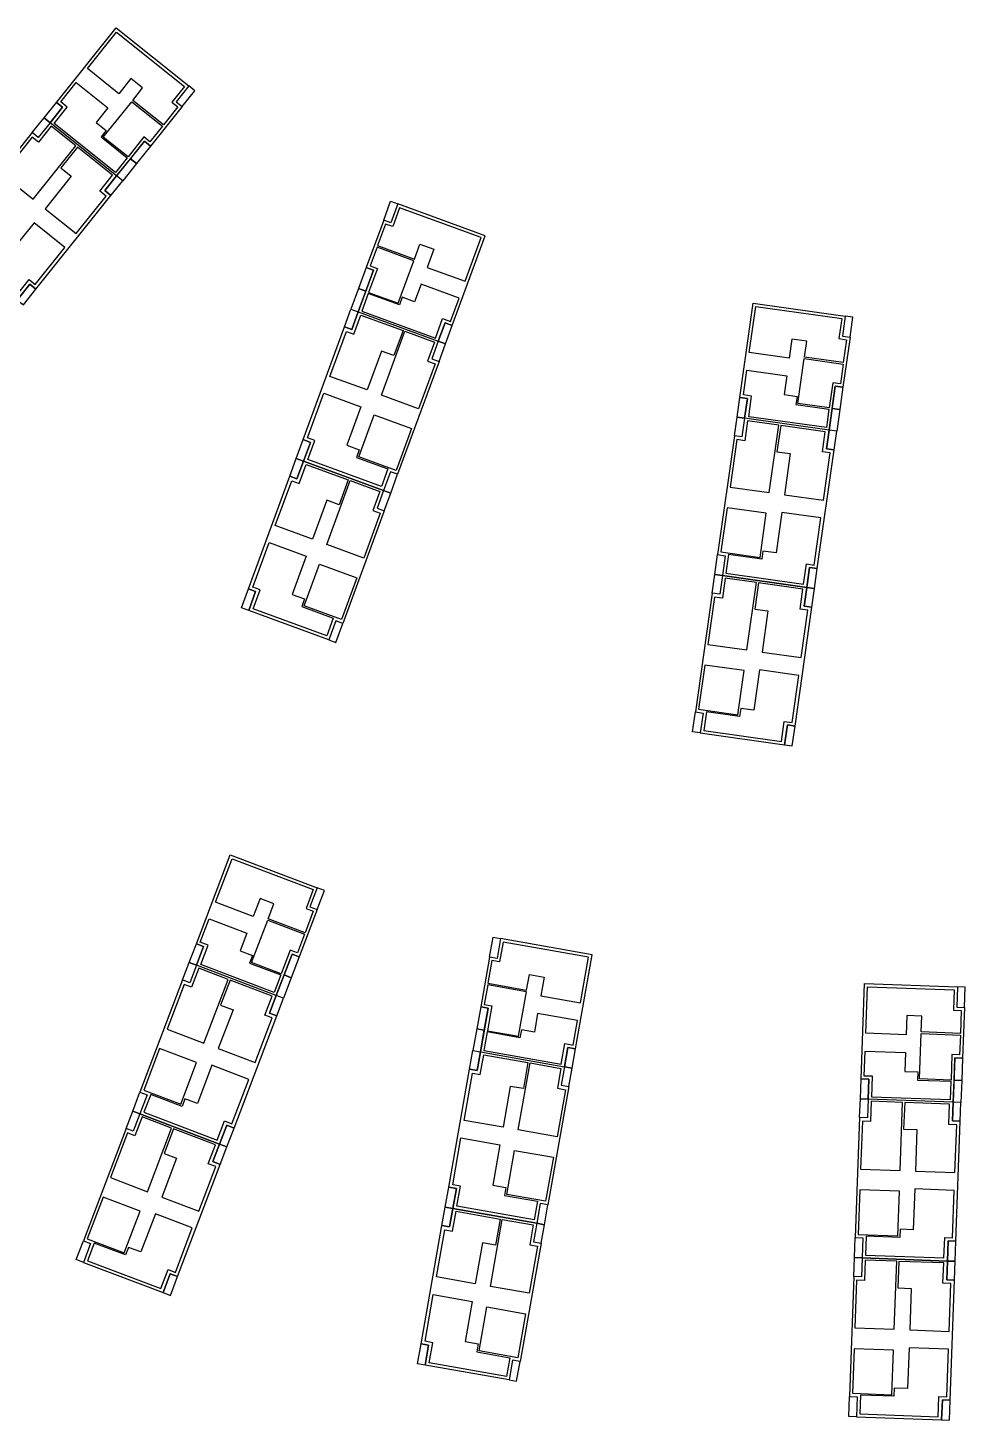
# Model space of a CAD drawing. Header units: millimetres. Extents: x 2243236 to 2245245, y 377909 to 380965.
# Drawn here: x 2243575.9 to 2243715.1, y 377909 to 378115.9 of the extents above; entities that cross this region are included whole.
import ezdxf

# ---------------------------------------------------------------- set-up
doc = ezdxf.new("R2010")
doc.units = ezdxf.units.MM
for name, color, linetype in [('планировка_квартир_1_тип_балконы', 6, 'Continuous'), ('планировка_квартир_1_тип_двухкомнатные', 2, 'Continuous'), ('планировка_квартир_1_тип_контур', 249, 'Continuous'), ('планировка_квартир_1_тип_однокомнатная', 5, 'Continuous'), ('планировка_квартир_1_тип_трехкомнатные', 1, 'Continuous'), ('планировка_квартир_тип_2_балконы', 6, 'Continuous'), ('планировка_квартир_тип_2_двухкомнатные', 2, 'Continuous'), ('планировка_квартир_тип_2_контур', 249, 'Continuous'), ('планировка_квартир_тип_2_однокомнатные', 5, 'Continuous'), ('планировка_квартир_тип_2_трехкомнатные', 1, 'Continuous')]:
    doc.layers.add(name, color=color, linetype=linetype)

msp = doc.modelspace()

# ---------------------------------------------------------------- linework, layer by layer
at = {"layer": 'планировка_квартир_1_тип_балконы'}
for points in [[(2243597.89, 378104.89), (2243598.79, 378104.17), (2243600.66, 378106.52), (2243599.77, 378107.23)], [(2243578.29, 378102.49), (2243580.12, 378104.78), (2243581.02, 378104.07), (2243579.18, 378101.77)], [(2243591.12, 378096.41), (2243593.19, 378099), (2243594.08, 378098.29), (2243592.01, 378095.7)], [(2243589.07, 378093.86), (2243591.12, 378096.41), (2243592.01, 378095.7), (2243589.97, 378093.14)], [(2243629.81, 378086.91), (2243628.74, 378087.3), (2243629.77, 378090.12), (2243630.85, 378089.73)], [(2243626.07, 378076.72), (2243627.22, 378079.83), (2243626.14, 378080.23), (2243625, 378077.11)], [(2243624.96, 378073.64), (2243626.07, 378076.72), (2243625, 378077.11), (2243623.87, 378074.04)], [(2243637.92, 378068.89), (2243638.93, 378071.65), (2243637.86, 378072.05), (2243636.84, 378069.28)], [(2243696.89, 378070.07), (2243698.02, 378069.91), (2243698.44, 378072.88), (2243697.31, 378073.04)], [(2243681.23, 378058.02), (2243681.65, 378060.93), (2243682.78, 378060.77), (2243682.36, 378057.86)], [(2243695.37, 378059.32), (2243695.83, 378062.61), (2243696.96, 378062.45), (2243696.5, 378059.16)], [(2243694.9, 378056.09), (2243695.37, 378059.32), (2243696.5, 378059.16), (2243696.04, 378055.92)], [(2243617.79, 377985.27), (2243618.86, 377984.87), (2243619.93, 377987.68), (2243618.86, 377988.08)], [(2243645.59, 377977.59), (2243644.46, 377977.79), (2243644.99, 377980.75), (2243646.11, 377980.55)], [(2243599.86, 377976.98), (2243600.91, 377979.73), (2243601.98, 377979.33), (2243600.93, 377976.58)], [(2243613.94, 377975.13), (2243615.12, 377978.23), (2243616.18, 377977.83), (2243615, 377974.72)], [(2243612.77, 377972.08), (2243613.94, 377975.13), (2243615, 377974.72), (2243613.84, 377971.67)], [(2243713.87, 377970.34), (2243715.01, 377970.3), (2243715.12, 377973.3), (2243713.98, 377973.34)], [(2243643.69, 377966.91), (2243644.27, 377970.17), (2243643.15, 377970.37), (2243642.57, 377967.1)], [(2243643.13, 377963.68), (2243643.69, 377966.91), (2243642.57, 377967.1), (2243642, 377963.88)], [(2243656.73, 377961.28), (2243657.24, 377964.17), (2243656.12, 377964.37), (2243655.6, 377961.47)], [(2243713.48, 377959.49), (2243713.6, 377962.81), (2243714.74, 377962.77), (2243714.62, 377959.45)], [(2243699.55, 377956.73), (2243699.66, 377959.67), (2243700.8, 377959.63), (2243700.69, 377956.69)], [(2243713.35, 377956.23), (2243713.48, 377959.49), (2243714.62, 377959.45), (2243714.5, 377956.18)]]:
    msp.add_lwpolyline(points, close=True, dxfattribs=at)
at = {"layer": 'планировка_квартир_1_тип_двухкомнатные'}
for points in [[(2243579.81, 378101.66), (2243581.74, 378104.08), (2243580.77, 378104.86), (2243583.07, 378107.74), (2243587.75, 378104), (2243586.01, 378101.82), (2243587.53, 378100.59), (2243586.78, 378099.65), (2243590.65, 378096.56), (2243588.91, 378094.38)], [(2243636.42, 378069.77), (2243637.48, 378072.67), (2243638.66, 378072.24), (2243639.93, 378075.71), (2243634.31, 378077.77), (2243633.34, 378075.15), (2243631.5, 378075.82), (2243631.09, 378074.69), (2243626.44, 378076.4), (2243625.48, 378073.78)], [(2243682.97, 378058.08), (2243683.4, 378061.15), (2243682.17, 378061.32), (2243682.68, 378064.97), (2243688.61, 378064.14), (2243688.22, 378061.37), (2243690.16, 378061.1), (2243689.99, 378059.9), (2243694.89, 378059.21), (2243694.51, 378056.46)], [(2243601.57, 377976.67), (2243602.67, 377979.56), (2243601.5, 377980), (2243602.81, 377983.45), (2243608.41, 377981.32), (2243607.42, 377978.71), (2243609.25, 377978.01), (2243608.82, 377976.89), (2243613.45, 377975.13), (2243612.46, 377972.53)], [(2243655.1, 377961.88), (2243655.64, 377964.92), (2243656.87, 377964.71), (2243657.51, 377968.34), (2243651.61, 377969.38), (2243651.13, 377966.63), (2243649.2, 377966.97), (2243648.99, 377965.79), (2243644.11, 377966.65), (2243643.63, 377963.91)], [(2243701.27, 377956.98), (2243701.38, 377960.07), (2243700.14, 377960.11), (2243700.27, 377963.8), (2243706.25, 377963.58), (2243706.15, 377960.79), (2243708.11, 377960.72), (2243708.06, 377959.51), (2243713.01, 377959.33), (2243712.91, 377956.55)]]:
    msp.add_lwpolyline(points, close=True, dxfattribs=at)
at = {"layer": 'планировка_квартир_1_тип_контур'}
for points in [[(2243579.18, 378101.77), (2243581.02, 378104.07), (2243580.12, 378104.78), (2243588.98, 378115.86), (2243599.77, 378107.23), (2243597.89, 378104.89), (2243598.79, 378104.17), (2243594.08, 378098.29), (2243593.19, 378099), (2243589.07, 378093.86), (2243579.18, 378101.77)], [(2243636.84, 378069.28), (2243637.86, 378072.05), (2243638.93, 378071.65), (2243643.81, 378084.97), (2243630.85, 378089.73), (2243629.81, 378086.91), (2243628.74, 378087.3), (2243626.14, 378080.23), (2243627.22, 378079.83), (2243624.96, 378073.64), (2243636.84, 378069.28)], [(2243682.36, 378057.86), (2243682.78, 378060.77), (2243681.65, 378060.93), (2243683.63, 378074.97), (2243697.31, 378073.04), (2243696.89, 378070.07), (2243698.02, 378069.91), (2243696.96, 378062.45), (2243695.83, 378062.61), (2243694.9, 378056.09), (2243682.36, 378057.86)], [(2243600.93, 377976.58), (2243601.98, 377979.33), (2243600.91, 377979.73), (2243605.95, 377992.99), (2243618.86, 377988.08), (2243617.79, 377985.27), (2243618.86, 377984.87), (2243616.18, 377977.83), (2243615.12, 377978.23), (2243612.77, 377972.08), (2243600.93, 377976.58)], [(2243655.6, 377961.47), (2243656.12, 377964.37), (2243657.24, 377964.17), (2243659.71, 377978.14), (2243646.11, 377980.55), (2243645.59, 377977.59), (2243644.46, 377977.79), (2243643.15, 377970.37), (2243644.27, 377970.17), (2243643.13, 377963.68), (2243655.6, 377961.47)], [(2243700.69, 377956.69), (2243700.8, 377959.63), (2243699.66, 377959.67), (2243700.18, 377973.84), (2243713.98, 377973.34), (2243713.87, 377970.34), (2243715.01, 377970.3), (2243714.74, 377962.77), (2243713.6, 377962.81), (2243713.35, 377956.23), (2243700.69, 377956.69)]]:
    msp.add_lwpolyline(points, close=True, dxfattribs=at)
at = {"layer": 'планировка_квартир_1_тип_однокомнатная'}
for points in [[(2243591.3, 378104.89), (2243595.86, 378101.24), (2243594.01, 378098.94), (2243593.12, 378099.65), (2243590.76, 378096.7), (2243587.09, 378099.63)], [(2243633.23, 378081.26), (2243627.75, 378083.27), (2243626.73, 378080.5), (2243627.8, 378080.11), (2243626.5, 378076.56), (2243630.91, 378074.94)], [(2243691.21, 378066.71), (2243696.99, 378065.89), (2243696.58, 378062.97), (2243695.45, 378063.13), (2243694.92, 378059.39), (2243690.27, 378060.04)], [(2243611.52, 377983.25), (2243616.97, 377981.18), (2243615.92, 377978.42), (2243614.85, 377978.82), (2243613.51, 377975.29), (2243609.12, 377976.96)], [(2243649.94, 377972.63), (2243644.19, 377973.65), (2243643.68, 377970.75), (2243644.8, 377970.55), (2243644.14, 377966.83), (2243648.77, 377966.01)], [(2243708.57, 377966.41), (2243714.41, 377966.19), (2243714.3, 377963.25), (2243713.16, 377963.29), (2243713.02, 377959.51), (2243708.33, 377959.68)]]:
    msp.add_lwpolyline(points, close=True, dxfattribs=at)
at = {"layer": 'планировка_квартир_1_тип_трехкомнатные'}
for points in [[(2243584.74, 378109.82), (2243589.05, 378115.22), (2243599.13, 378107.16), (2243597.25, 378104.81), (2243598.14, 378104.1), (2243596.01, 378101.43), (2243591.45, 378105.07), (2243592.93, 378106.93), (2243591.2, 378108.31), (2243589.41, 378106.08)], [(2243640.84, 378078.21), (2243643.22, 378084.7), (2243631.11, 378089.14), (2243630.08, 378086.32), (2243629.01, 378086.71), (2243627.83, 378083.5), (2243633.31, 378081.49), (2243634.13, 378083.72), (2243636.21, 378082.95), (2243635.22, 378080.27)], [(2243683.05, 378067.61), (2243684.02, 378074.46), (2243696.79, 378072.65), (2243696.37, 378069.68), (2243697.5, 378069.52), (2243697.02, 378066.13), (2243691.24, 378066.95), (2243691.58, 378069.29), (2243689.38, 378069.6), (2243688.98, 378066.77)], [(2243603.76, 377985.94), (2243606.22, 377992.4), (2243618.27, 377987.81), (2243617.21, 377985), (2243618.27, 377984.6), (2243617.06, 377981.4), (2243611.6, 377983.48), (2243612.44, 377985.69), (2243610.37, 377986.48), (2243609.36, 377983.81)], [(2243657.97, 377970.96), (2243659.18, 377977.77), (2243646.48, 377980.02), (2243645.95, 377977.06), (2243644.83, 377977.26), (2243644.23, 377973.89), (2243649.98, 377972.87), (2243650.4, 377975.21), (2243652.58, 377974.82), (2243652.08, 377972)], [(2243700.37, 377966.46), (2243700.62, 377973.37), (2243713.51, 377972.9), (2243713.4, 377969.89), (2243714.54, 377969.85), (2243714.42, 377966.44), (2243708.58, 377966.65), (2243708.67, 377969.02), (2243706.45, 377969.1), (2243706.35, 377966.24)]]:
    msp.add_lwpolyline(points, close=True, dxfattribs=at)
at = {"layer": 'планировка_квартир_тип_2_балконы'}
for points in [[(2243577.43, 378099.59), (2243576.54, 378100.31), (2243578.29, 378102.49), (2243579.18, 378101.77)], [(2243588.22, 378090.97), (2243589.97, 378093.14), (2243589.07, 378093.86), (2243587.32, 378091.68)], [(2243577.08, 378077.03), (2243576.18, 378077.75), (2243574.31, 378075.42), (2243575.21, 378074.7)], [(2243622.91, 378071.42), (2243623.87, 378074.04), (2243624.96, 378073.64), (2243623.99, 378071.02)], [(2243635.88, 378066.66), (2243636.96, 378066.27), (2243637.92, 378068.89), (2243636.84, 378069.28)], [(2243681.97, 378055.09), (2243680.84, 378055.25), (2243681.23, 378058.02), (2243682.36, 378057.86)], [(2243616.77, 378054.67), (2243617.85, 378054.27), (2243616.82, 378051.47), (2243615.74, 378051.86)], [(2243695.65, 378053.16), (2243696.04, 378055.92), (2243694.9, 378056.09), (2243694.51, 378053.32)], [(2243614.78, 378049.24), (2243615.74, 378051.86), (2243616.82, 378051.47), (2243615.86, 378048.85)], [(2243628.71, 378047.11), (2243629.78, 378046.71), (2243630.81, 378049.52), (2243629.74, 378049.91), (2243628.71, 378047.11)], [(2243627.75, 378044.49), (2243628.82, 378044.09), (2243629.78, 378046.71), (2243628.71, 378047.11)], [(2243679.06, 378034.47), (2243677.93, 378034.63), (2243678.35, 378037.59), (2243679.48, 378037.43), (2243679.06, 378034.47)], [(2243678.67, 378031.7), (2243677.54, 378031.86), (2243677.93, 378034.63), (2243679.06, 378034.47)], [(2243693.16, 378035.5), (2243692.02, 378035.66), (2243691.6, 378032.7), (2243692.74, 378032.54)], [(2243608.64, 378032.49), (2243609.72, 378032.1), (2243608.69, 378029.29), (2243607.61, 378029.69)], [(2243692.35, 378029.77), (2243692.74, 378032.54), (2243691.6, 378032.7), (2243691.21, 378029.93)], [(2243620.58, 378024.93), (2243621.65, 378024.54), (2243622.68, 378027.35), (2243621.61, 378027.74), (2243620.58, 378024.93)], [(2243675.76, 378011.08), (2243674.63, 378011.24), (2243675.05, 378014.2), (2243676.18, 378014.04), (2243675.76, 378011.08)], [(2243689.85, 378012.11), (2243688.72, 378012.27), (2243688.3, 378009.31), (2243689.44, 378009.15)], [(2243599.94, 377973.97), (2243598.87, 377974.38), (2243599.86, 377976.98), (2243600.93, 377976.58)], [(2243612.85, 377969.06), (2243613.84, 377971.67), (2243612.77, 377972.08), (2243611.77, 377969.47)], [(2243641.51, 377961.13), (2243642, 377963.88), (2243643.13, 377963.68), (2243642.65, 377960.93)], [(2243655.12, 377958.73), (2243656.24, 377958.53), (2243656.73, 377961.28), (2243655.6, 377961.47)], [(2243592.53, 377954.5), (2243591.46, 377954.91), (2243592.53, 377957.7), (2243593.59, 377957.3), (2243592.53, 377954.5)], [(2243700.59, 377953.9), (2243699.45, 377953.94), (2243699.55, 377956.73), (2243700.69, 377956.69)], [(2243714.4, 377953.39), (2243714.5, 377956.18), (2243713.35, 377956.23), (2243713.25, 377953.44)], [(2243591.54, 377951.89), (2243590.47, 377952.3), (2243591.46, 377954.91), (2243592.53, 377954.5)], [(2243606.51, 377952.38), (2243605.43, 377952.79), (2243604.37, 377950), (2243605.44, 377949.59)], [(2243604.45, 377946.98), (2243605.44, 377949.59), (2243604.37, 377950), (2243603.38, 377947.39)], [(2243638.4, 377943.57), (2243639.54, 377943.37), (2243639.01, 377940.42), (2243637.88, 377940.62)], [(2243651.48, 377938.22), (2243652.61, 377938.02), (2243653.13, 377940.96), (2243652.01, 377941.16), (2243651.48, 377938.22)], [(2243637.4, 377937.88), (2243637.88, 377940.62), (2243639.01, 377940.42), (2243638.53, 377937.68)], [(2243651, 377935.47), (2243652.12, 377935.27), (2243652.61, 377938.02), (2243651.48, 377938.22)], [(2243584.13, 377932.42), (2243583.07, 377932.83), (2243584.13, 377935.62), (2243585.2, 377935.22), (2243584.13, 377932.42)], [(2243699.83, 377933.08), (2243698.69, 377933.12), (2243698.8, 377936.11), (2243699.94, 377936.07), (2243699.83, 377933.08)], [(2243713.75, 377935.56), (2243712.6, 377935.61), (2243712.49, 377932.62), (2243713.64, 377932.58)], [(2243699.73, 377930.29), (2243698.59, 377930.33), (2243698.69, 377933.12), (2243699.83, 377933.08)], [(2243713.54, 377929.79), (2243713.64, 377932.58), (2243712.49, 377932.62), (2243712.39, 377929.83)], [(2243598.11, 377930.31), (2243597.03, 377930.72), (2243595.97, 377927.92), (2243597.05, 377927.51)], [(2243634.29, 377920.31), (2243635.42, 377920.11), (2243634.9, 377917.16), (2243633.76, 377917.36)], [(2243647.37, 377914.96), (2243648.49, 377914.76), (2243649.01, 377917.7), (2243647.89, 377917.9), (2243647.37, 377914.96)], [(2243698.97, 377909.48), (2243697.83, 377909.52), (2243697.94, 377912.51), (2243699.08, 377912.46), (2243698.97, 377909.48)], [(2243712.89, 377911.96), (2243711.74, 377912), (2243711.63, 377909.01), (2243712.78, 377908.97)]]:
    msp.add_lwpolyline(points, close=True, dxfattribs=at)
at = {"layer": 'планировка_квартир_тип_2_двухкомнатные'}
for points in [[(2243583.01, 378098.31), (2243579.35, 378101.24), (2243577.47, 378098.88), (2243576.54, 378099.63), (2243572.1, 378094.07), (2243576.68, 378090.41)], [(2243583.05, 378085.32), (2243587.49, 378090.87), (2243586.57, 378091.6), (2243588.45, 378093.96), (2243583.25, 378098.12), (2243580.77, 378095.04), (2243582.31, 378093.8), (2243578.46, 378088.99)], [(2243620.76, 378064.07), (2243623.21, 378070.74), (2243624.32, 378070.34), (2243625.35, 378073.17), (2243631.61, 378070.87), (2243630.26, 378067.16), (2243628.4, 378067.84), (2243626.28, 378062.05)], [(2243631.9, 378070.77), (2243636.29, 378069.16), (2243635.25, 378066.33), (2243636.37, 378065.92), (2243633.93, 378059.24), (2243628.42, 378061.26)], [(2243687.42, 378056.83), (2243682.79, 378057.48), (2243682.37, 378054.5), (2243681.19, 378054.67), (2243680.19, 378047.63), (2243686.01, 378046.81)], [(2243694.08, 378045.67), (2243695.07, 378052.7), (2243693.91, 378052.87), (2243694.33, 378055.85), (2243687.73, 378056.79), (2243687.16, 378052.87), (2243689.12, 378052.6), (2243688.26, 378046.49)], [(2243612.63, 378041.89), (2243615.08, 378048.57), (2243616.18, 378048.16), (2243617.22, 378050.99), (2243623.48, 378048.7), (2243622.13, 378044.98), (2243620.27, 378045.66), (2243618.15, 378039.87)], [(2243623.77, 378048.59), (2243628.16, 378046.98), (2243627.12, 378044.15), (2243628.24, 378043.74), (2243625.79, 378037.07), (2243620.28, 378039.09)], [(2243684.12, 378033.44), (2243679.49, 378034.1), (2243679.07, 378031.11), (2243677.88, 378031.28), (2243676.89, 378024.24), (2243682.7, 378023.42)], [(2243690.78, 378022.28), (2243691.77, 378029.32), (2243690.6, 378029.48), (2243691.03, 378032.47), (2243684.42, 378033.4), (2243683.86, 378029.48), (2243685.82, 378029.21), (2243684.96, 378023.1)], [(2243605.63, 377974.46), (2243601.26, 377976.12), (2243600.19, 377973.3), (2243599.08, 377973.73), (2243596.55, 377967.08), (2243602.03, 377965)], [(2243609.66, 377962.1), (2243612.18, 377968.74), (2243611.08, 377969.16), (2243612.15, 377971.98), (2243605.92, 377974.35), (2243604.51, 377970.66), (2243606.36, 377969.95), (2243604.16, 377964.19)], [(2243640.68, 377953.52), (2243641.92, 377960.52), (2243643.08, 377960.32), (2243643.61, 377963.28), (2243650.17, 377962.12), (2243649.49, 377958.23), (2243647.55, 377958.57), (2243646.47, 377952.5)], [(2243650.48, 377962.07), (2243655.08, 377961.25), (2243654.56, 377958.28), (2243655.73, 377958.08), (2243654.49, 377951.08), (2243648.71, 377952.1)], [(2243705.83, 377956.19), (2243701.16, 377956.36), (2243701.05, 377953.35), (2243699.85, 377953.39), (2243699.59, 377946.29), (2243705.46, 377946.07)], [(2243713.61, 377945.78), (2243713.87, 377952.88), (2243712.69, 377952.92), (2243712.8, 377955.94), (2243706.14, 377956.18), (2243705.98, 377952.23), (2243707.96, 377952.16), (2243707.74, 377945.99)], [(2243597.24, 377952.38), (2243592.87, 377954.04), (2243591.79, 377951.23), (2243590.68, 377951.65), (2243588.15, 377945.01), (2243593.64, 377942.92)], [(2243601.26, 377940.02), (2243603.78, 377946.66), (2243602.68, 377947.08), (2243603.76, 377949.9), (2243597.52, 377952.27), (2243596.11, 377948.58), (2243597.96, 377947.88), (2243595.77, 377942.11)], [(2243636.57, 377930.26), (2243637.81, 377937.26), (2243638.96, 377937.06), (2243639.49, 377940.03), (2243646.05, 377938.86), (2243645.37, 377934.97), (2243643.43, 377935.31), (2243642.35, 377929.24)], [(2243646.36, 377938.81), (2243650.96, 377937.99), (2243650.44, 377935.03), (2243651.61, 377934.82), (2243650.37, 377927.82), (2243644.59, 377928.84)], [(2243704.97, 377932.58), (2243700.29, 377932.76), (2243700.19, 377929.74), (2243698.99, 377929.79), (2243698.73, 377922.68), (2243704.6, 377922.47)], [(2243712.75, 377922.17), (2243713.01, 377929.27), (2243711.83, 377929.32), (2243711.94, 377932.33), (2243705.28, 377932.57), (2243705.12, 377928.62), (2243707.1, 377928.55), (2243706.88, 377922.39)]]:
    msp.add_lwpolyline(points, close=True, dxfattribs=at)
at = {"layer": 'планировка_квартир_тип_2_контур'}
for points in [[(2243579.18, 378101.77), (2243577.43, 378099.59), (2243576.54, 378100.31), (2243565.4, 378086.37), (2243566.29, 378085.66), (2243564.42, 378083.33), (2243574.31, 378075.42), (2243574.31, 378075.42), (2243576.18, 378077.75), (2243577.08, 378077.03), (2243588.22, 378090.97), (2243587.32, 378091.68), (2243589.07, 378093.86), (2243579.18, 378101.77)], [(2243636.84, 378069.28), (2243635.88, 378066.66), (2243636.96, 378066.27), (2243630.81, 378049.52), (2243629.74, 378049.91), (2243628.71, 378047.11), (2243616.82, 378051.47), (2243616.82, 378051.47), (2243617.85, 378054.27), (2243616.77, 378054.67), (2243622.91, 378071.42), (2243623.99, 378071.02), (2243624.96, 378073.64), (2243636.84, 378069.28)], [(2243682.36, 378057.86), (2243681.97, 378055.09), (2243680.84, 378055.25), (2243678.35, 378037.59), (2243679.48, 378037.43), (2243679.06, 378034.47), (2243691.6, 378032.7), (2243691.6, 378032.7), (2243692.02, 378035.66), (2243693.16, 378035.5), (2243695.65, 378053.16), (2243694.51, 378053.32), (2243694.9, 378056.09), (2243682.36, 378057.86)], [(2243628.71, 378047.11), (2243627.75, 378044.49), (2243628.82, 378044.09), (2243622.68, 378027.35), (2243621.61, 378027.74), (2243620.58, 378024.93), (2243608.69, 378029.29), (2243608.69, 378029.29), (2243609.72, 378032.1), (2243608.64, 378032.49), (2243614.78, 378049.24), (2243615.86, 378048.85), (2243616.82, 378051.47), (2243628.71, 378047.11)], [(2243679.06, 378034.47), (2243678.67, 378031.7), (2243677.54, 378031.86), (2243675.05, 378014.2), (2243676.18, 378014.04), (2243675.76, 378011.08), (2243688.3, 378009.31), (2243688.3, 378009.31), (2243688.72, 378012.27), (2243689.85, 378012.11), (2243692.35, 378029.77), (2243691.21, 378029.93), (2243691.6, 378032.7), (2243679.06, 378034.47)], [(2243600.93, 377976.58), (2243599.94, 377973.97), (2243598.87, 377974.38), (2243592.53, 377957.7), (2243593.59, 377957.3), (2243592.53, 377954.5), (2243604.37, 377950), (2243604.37, 377950), (2243605.43, 377952.79), (2243606.51, 377952.38), (2243612.85, 377969.06), (2243611.77, 377969.47), (2243612.77, 377972.08), (2243600.93, 377976.58)], [(2243655.6, 377961.47), (2243655.12, 377958.73), (2243656.24, 377958.53), (2243653.13, 377940.96), (2243652.01, 377941.16), (2243651.48, 377938.22), (2243639.01, 377940.42), (2243639.01, 377940.42), (2243639.54, 377943.37), (2243638.4, 377943.57), (2243641.51, 377961.13), (2243642.65, 377960.93), (2243643.13, 377963.68), (2243655.6, 377961.47)], [(2243700.69, 377956.69), (2243700.59, 377953.9), (2243699.45, 377953.94), (2243698.8, 377936.11), (2243699.94, 377936.07), (2243699.83, 377933.08), (2243712.49, 377932.62), (2243712.49, 377932.62), (2243712.6, 377935.61), (2243713.75, 377935.56), (2243714.4, 377953.39), (2243713.25, 377953.44), (2243713.35, 377956.23), (2243700.69, 377956.69)], [(2243592.53, 377954.5), (2243591.54, 377951.89), (2243590.47, 377952.3), (2243584.13, 377935.62), (2243585.2, 377935.22), (2243584.13, 377932.42), (2243595.97, 377927.92), (2243595.97, 377927.92), (2243597.03, 377930.72), (2243598.11, 377930.31), (2243604.45, 377946.98), (2243603.38, 377947.39), (2243604.37, 377950), (2243592.53, 377954.5)], [(2243651.48, 377938.22), (2243651, 377935.47), (2243652.12, 377935.27), (2243649.01, 377917.7), (2243647.89, 377917.9), (2243647.37, 377914.96), (2243634.9, 377917.16), (2243634.9, 377917.16), (2243635.42, 377920.11), (2243634.29, 377920.31), (2243637.4, 377937.88), (2243638.53, 377937.68), (2243639.01, 377940.42), (2243651.48, 377938.22)], [(2243699.83, 377933.08), (2243699.73, 377930.29), (2243698.59, 377930.33), (2243697.94, 377912.51), (2243699.08, 377912.46), (2243698.97, 377909.48), (2243711.63, 377909.01), (2243711.63, 377909.01), (2243711.74, 377912), (2243712.89, 377911.96), (2243713.54, 377929.79), (2243712.39, 377929.83), (2243712.49, 377932.62), (2243699.83, 377933.08)]]:
    msp.add_lwpolyline(points, dxfattribs=at)
at = {"layer": 'планировка_квартир_тип_2_однокомнатные'}
for points in [[(2243627.35, 378058.36), (2243632.86, 378056.34), (2243630.58, 378050.11), (2243625.07, 378052.13)], [(2243685.57, 378043.74), (2243679.76, 378044.56), (2243678.83, 378038), (2243684.65, 378037.18)], [(2243619.22, 378036.18), (2243624.73, 378034.16), (2243622.45, 378027.93), (2243616.93, 378029.96)], [(2243682.27, 378020.35), (2243676.46, 378021.17), (2243675.53, 378014.61), (2243681.34, 378013.79)], [(2243600.93, 377962.1), (2243595.45, 377964.19), (2243593.09, 377957.99), (2243598.58, 377955.91)], [(2243648.17, 377949.05), (2243653.95, 377948.03), (2243652.8, 377941.5), (2243647.02, 377942.52)], [(2243705.35, 377942.98), (2243699.48, 377943.19), (2243699.24, 377936.57), (2243705.11, 377936.35)], [(2243592.54, 377940.03), (2243587.05, 377942.11), (2243584.69, 377935.92), (2243590.18, 377933.83)], [(2243644.05, 377925.79), (2243649.83, 377924.77), (2243648.68, 377918.24), (2243642.9, 377919.26)], [(2243704.49, 377919.37), (2243698.62, 377919.59), (2243698.38, 377912.96), (2243704.25, 377912.75)]]:
    msp.add_lwpolyline(points, close=True, dxfattribs=at)
at = {"layer": 'планировка_квартир_тип_2_трехкомнатные'}
for points in [[(2243574.17, 378076.1), (2243576.06, 378078.46), (2243576.97, 378077.72), (2243581.38, 378083.24), (2243576.8, 378086.91), (2243573.01, 378082.17), (2243571.48, 378083.4), (2243570.72, 378082.45), (2243566.82, 378085.56), (2243565.07, 378083.38)], [(2243617.48, 378051.7), (2243618.52, 378054.53), (2243617.42, 378054.94), (2243619.85, 378061.57), (2243625.36, 378059.55), (2243623.28, 378053.86), (2243625.12, 378053.18), (2243624.7, 378052.04), (2243629.38, 378050.32), (2243628.42, 378047.69)], [(2243691.13, 378033.21), (2243691.55, 378036.2), (2243692.71, 378036.04), (2243693.7, 378043.03), (2243687.89, 378043.85), (2243687.04, 378037.85), (2243685.09, 378038.12), (2243684.92, 378036.92), (2243679.98, 378037.62), (2243679.59, 378034.84)], [(2243609.35, 378029.52), (2243610.39, 378032.36), (2243609.28, 378032.76), (2243611.72, 378039.39), (2243617.23, 378037.37), (2243615.14, 378031.68), (2243616.99, 378031), (2243616.57, 378029.86), (2243621.25, 378028.14), (2243620.29, 378025.51)], [(2243687.83, 378009.82), (2243688.25, 378012.81), (2243689.41, 378012.65), (2243690.4, 378019.64), (2243684.58, 378020.46), (2243683.74, 378014.46), (2243681.79, 378014.74), (2243681.62, 378013.53), (2243676.68, 378014.23), (2243676.29, 378011.45)], [(2243604.02, 377950.6), (2243605.1, 377953.43), (2243606.19, 377953.01), (2243608.7, 377959.61), (2243603.22, 377961.7), (2243601.06, 377956.03), (2243599.22, 377956.73), (2243598.79, 377955.59), (2243594.13, 377957.37), (2243593.13, 377954.75)], [(2243639.62, 377940.77), (2243640.15, 377943.74), (2243638.99, 377943.94), (2243640.22, 377950.9), (2243646.01, 377949.87), (2243644.95, 377943.91), (2243646.89, 377943.56), (2243646.67, 377942.36), (2243651.58, 377941.49), (2243651.09, 377938.73)], [(2243711.97, 377933.08), (2243712.08, 377936.1), (2243713.25, 377936.06), (2243713.51, 377943.11), (2243707.64, 377943.33), (2243707.42, 377937.27), (2243705.45, 377937.34), (2243705.41, 377936.13), (2243700.42, 377936.31), (2243700.32, 377933.51)], [(2243595.63, 377928.53), (2243596.7, 377931.35), (2243597.79, 377930.93), (2243600.31, 377937.53), (2243594.82, 377939.62), (2243592.66, 377933.96), (2243590.82, 377934.65), (2243590.39, 377933.52), (2243585.73, 377935.29), (2243584.73, 377932.67)], [(2243635.5, 377917.51), (2243636.03, 377920.48), (2243634.88, 377920.69), (2243636.11, 377927.64), (2243641.89, 377926.61), (2243640.83, 377920.65), (2243642.77, 377920.3), (2243642.56, 377919.1), (2243647.47, 377918.24), (2243646.98, 377915.48)], [(2243711.11, 377909.48), (2243711.22, 377912.49), (2243712.39, 377912.45), (2243712.65, 377919.51), (2243706.78, 377919.72), (2243706.56, 377913.67), (2243704.59, 377913.74), (2243704.55, 377912.52), (2243699.56, 377912.7), (2243699.46, 377909.9)]]:
    msp.add_lwpolyline(points, close=True, dxfattribs=at)

doc.saveas('drawing.dxf')
